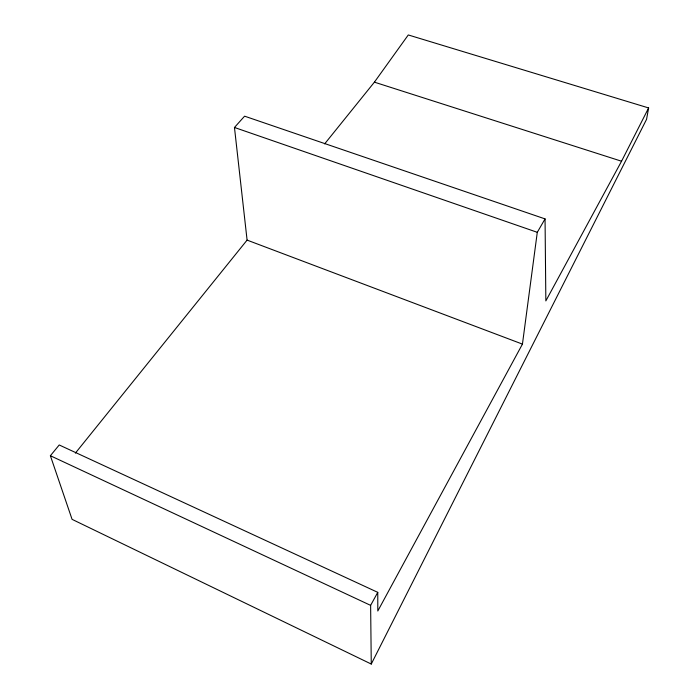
<?xml version="1.0" encoding="UTF-8"?>
<svg xmlns="http://www.w3.org/2000/svg" width="699" height="699" viewBox="0 0 699 699"><rect width="100%" height="100%" fill="white"/><g stroke="black" fill="none" stroke-linecap="round" stroke-linejoin="round"><path stroke-width="1.05" d="M324.642 143.889L374.402 82.159L408.286 34.95L648.62 107.943L646.558 119.337L371.265 664.05L72.067 519.34L50.38 455.731L59.223 444.975L377.766 592.35L377.81 610.996L522.441 344.109L537.286 232.313L545.054 218.901L244.589 116.174L234.462 127.471L247.088 240.107L75.378 453.127M545.054 218.901L545.849 300.911L621.551 161.224L648.62 107.943M371.265 664.05L370.627 605.369L377.766 592.35M374.402 82.159L621.551 161.224M234.462 127.471L537.286 232.313M247.088 240.107L522.441 344.109M50.38 455.731L370.627 605.369"/></g></svg>
